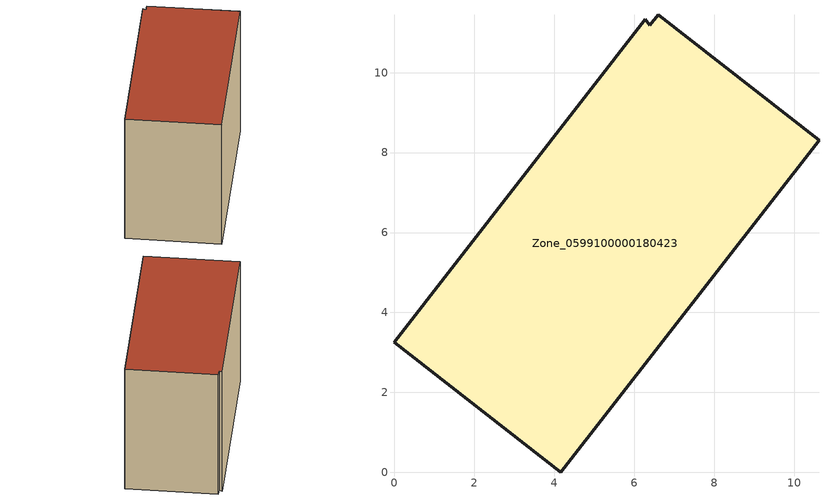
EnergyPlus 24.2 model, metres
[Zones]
Zone_0599100000180423
 floor ground (C_G): 6.27,11.34 6.39,11.18 6.6,11.45 10.62,8.31 4.16,0 0,3.26 z3.94
 wall outside (C_F): 6.27,11.34 0,3.26 4.16,0 10.62,8.31 6.6,11.45 6.39,11.18 6.27,11.34 z3.94:11.93
 roof outside (C_R): 6.39,11.18 6.27,11.34 0,3.26 4.16,0 10.62,8.31 6.6,11.45 z11.93
[BUILDING]
Pand.0599100000180423: North Axis=0; Terrain=City; Loads Convergence Tolerance Value=0.04; Temperature Convergence Tolerance Value=0.4; Solar Distribution=FullExterior; Maximum Number of Warmup Days=25; Minimum Number of Warmup Days=1
[Site:Location]
Rotterdam.The.Hague.AP_ZH_NLD Design_Conditions: Latitude=51.96; Longitude=4.45; Time Zone=1; Elevation=-4.5
[SITE:GROUNDTEMPERATURE:BUILDINGSURFACE]
18, 18, 18, 18, 18, 18, 18, 18, 18, 18, 18, 18
[MATERIAL] Thermal Absorptance=0.9; Solar Absorptance=0.7; Visible Absorptance=0.7
Name | Roughness | Thickness | Conductivity | Density | Specific Heat
G.TC.1975-1991 | MediumSmooth | 0.15 | 0.288461 | 540 | 1210
F.TC.1975-1991 | Rough | 0.3 | 0.230769 | 1920 | 840
R.TC.1975-1991 | MediumRough | 0.2 | 0.153846 | 1500 | 1000
[CONSTRUCTION]
C_G: G.TC.1975-1991
C_F: F.TC.1975-1991
C_R: R.TC.1975-1991
[ZONE]
Zone_0599100000180423: Type=1; Multiplier=1; Ceiling Height=Autocalculate; Volume=Autocalculate; Floor Area=autocalculate; Part of Total Floor Area=Yes
[ZONEINFILTRATION:DESIGNFLOWRATE]
Infil_Zone_0599100000180423: Zone or ZoneList or Space or SpaceList=Zone_0599100000180423; Schedule=AlwaysOn; Design Flow Rate Calculation Method=Flow/Area; Flow Rate per Floor Area=0.003; Constant Term Coefficient=1; Temperature Term Coefficient=0; Velocity Term Coefficient=0; Velocity Squared Term Coefficient=0
[HVACTEMPLATE:ZONE:IDEALLOADSAIRSYSTEM]
Zone_0599100000180423: Maximum Heating Supply Air Temperature=50; Minimum Cooling Supply Air Temperature=13; Maximum Heating Supply Air Humidity Ratio=0.0156; Minimum Cooling Supply Air Humidity Ratio=0.0077; Heating Limit=NoLimit; Cooling Limit=NoLimit; Dehumidification Control Type=ConstantSensibleHeatRatio; Cooling Sensible Heat Ratio=0.7; Dehumidification Setpoint=60; Humidification Control Type=None; Humidification Setpoint=30; Outdoor Air Method=None; Outdoor Air Flow Rate per Person=0.00944; Outdoor Air Flow Rate per Zone Floor Area=0; Outdoor Air Flow Rate per Zone=0; Demand Controlled Ventilation Type=None; Outdoor Air Economizer Type=NoEconomizer; Heat Recovery Type=None; Sensible Heat Recovery Effectiveness=0.7; Latent Heat Recovery Effectiveness=0.65
[ZONECONTROL:THERMOSTAT]
ThermostatControl_Zone_0599100000180423: Zone or ZoneList=Zone_0599100000180423; Control Type Schedule=DualSetpointControlType; Control 1=Thermostat_Zone_0599100000180423; Temperature Difference Between Cutout And Setpoint=0
[THERMOSTATSETPOINT:DUALSETPOINT]
Thermostat_Zone_0599100000180423: Heating Setpoint Temperature Schedule=HeatingSetpoint_Zone_0599100000180423; Cooling Setpoint Temperature Schedule=CoolingSetpoint_Zone_0599100000180423
[SCHEDULE:COMPACT]
HeatingSetpoint_Zone_0599100000180423: Through: 12/31, For: AllDays, Until: 24:00, 21
CoolingSetpoint_Zone_0599100000180423: Through: 12/31, For: AllDays, Until: 24:00, 24
DualSetpointControlType: Through: 12/31, For: AllDays, Until: 24:00, 4
AlwaysOn: Through: 12/31, For: AllDays, Until: 24:00, 1
